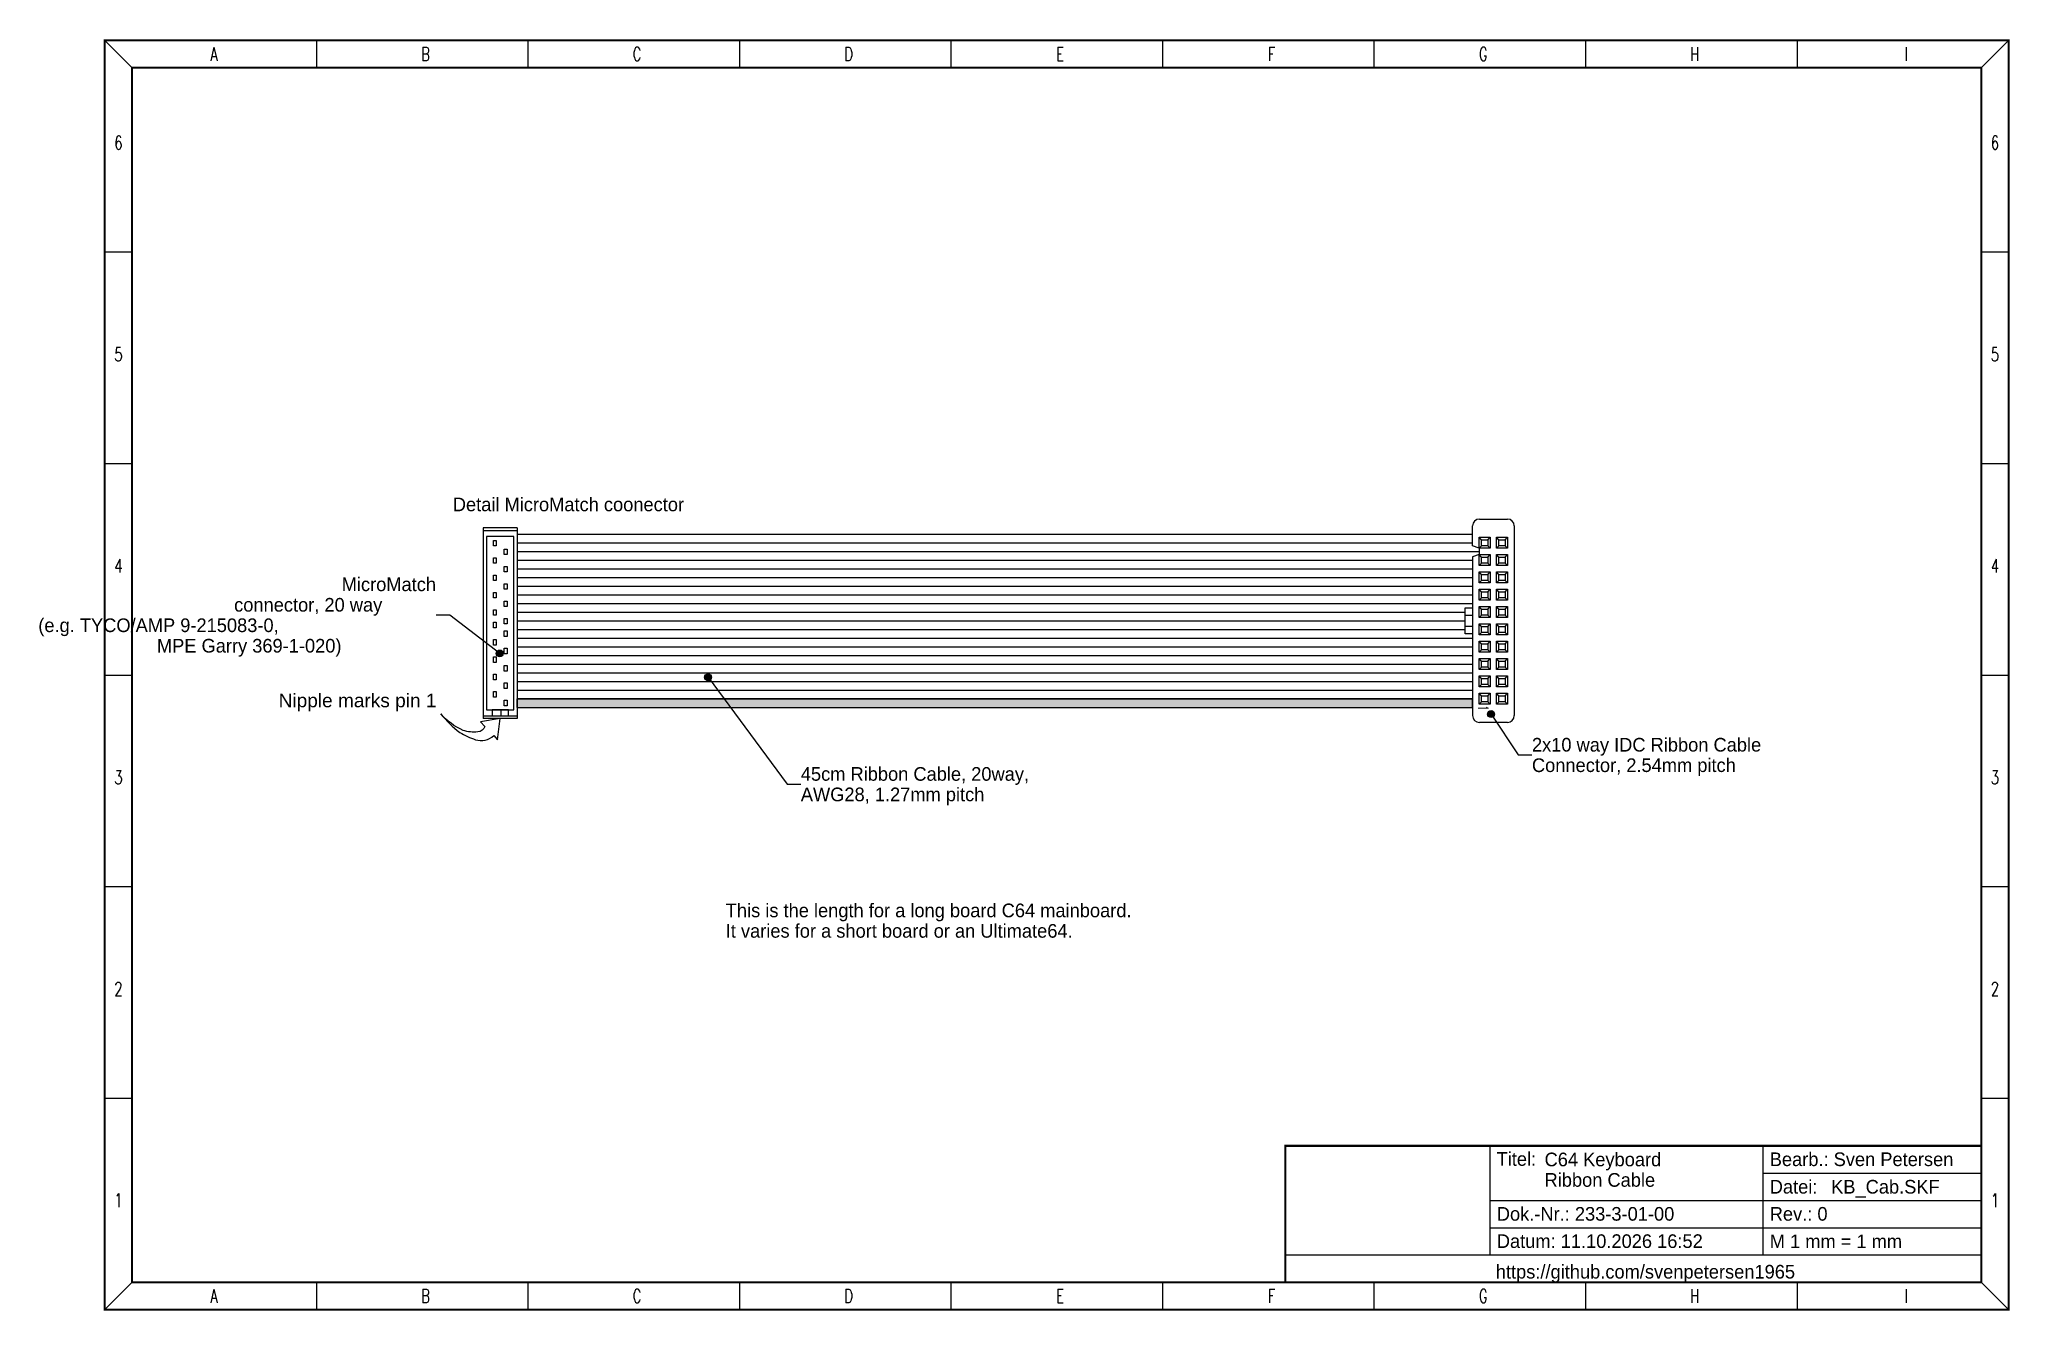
# Model space of a CAD drawing. Extents: x 1 to 290, y 6 to 192.
import ezdxf
from ezdxf.enums import TextEntityAlignment as Align

# ---------------------------------------------------------------- set-up
doc = ezdxf.new("R2010")
doc.units = 0
for name, color, linetype in [('BEMASSUNG', 7, 'Continuous'), ('RAHMEN', 7, 'Continuous'), ('ZEICHNUNG', 7, 'Continuous')]:
    doc.layers.add(name, color=color, linetype=linetype)
doc.styles.add('ARIAL', font='arial.ttf')
doc.styles.add('FUTURALTBT', font='FUTURAL.TTF')
doc.styles.add('ROMANS', font='romans__.ttf')

msp = doc.modelspace()

# ---------------------------------------------------------------- hatches: boundary and pattern name
at = {"layer": 'BEMASSUNG', "linetype": 'Continuous'}
for points in [[(69.37, 102.16, 1), (68.37, 102.16, 1)], [(99.9, 98.67, 1), (98.9, 98.67, 1)], [(214.65, 93.28, 1), (213.65, 93.28, 1)]]:
    msp.add_hatch(color=7, dxfattribs=at).paths.add_polyline_path(points)
at = {"layer": 'ZEICHNUNG', "linetype": 'Continuous'}
msp.add_hatch(color=1, dxfattribs=at).paths.add_polyline_path([(211.45, 94.25), (211.45, 95.52), (71.45, 95.52), (71.45, 94.25)])

# ---------------------------------------------------------------- linework, layer by layer
at = {"layer": 'BEMASSUNG', "color": 7, "linetype": 'Continuous'}
for p, q in [((61.54, 107.79), (59.54, 107.79)), ((68.87, 102.16), (61.54, 107.79)), ((99.4, 98.67), (111, 83)), ((214.15, 93.28), (218.15, 87.28)), ((218.15, 87.28), (220.15, 87.28)), ((111, 83), (113, 83))]:
    msp.add_line(p, q, dxfattribs=at)
msp.add_lwpolyline([(66.06, 92.15), (66.69, 91.45, -0.323352), (65.66, 90.67, -0.117047), (63.52, 90.88, -0.108407), (60.23, 93.31, 0.064735), (63.04, 90.59, 0.064659), (65.32, 89.52, 0.262237), (67.99, 90.11), (68.54, 89.52), (68.95, 92.63), (66.06, 92.15)], format="xyb", dxfattribs=at)
for centre in [(68.87, 102.16), (99.4, 98.67), (214.15, 93.28)]:
    msp.add_circle(centre, 0.5, dxfattribs=at)
at = {"layer": 'RAHMEN', "color": 7, "linetype": 'Continuous'}
for p, q in [((11, 192), (15, 188)), ((11, 192), (15, 192)), ((42, 192), (42, 188)), ((73, 192), (73, 188)), ((104, 192), (104, 188)), ((135, 192), (135, 188)), ((166, 192), (166, 188)), ((197, 192), (197, 188)), ((228, 192), (228, 188)), ((259, 192), (259, 188)), ((286, 188), (290, 192)), ((11, 161), (15, 161)), ((286, 161), (290, 161)), ((11, 130), (15, 130)), ((286, 130), (290, 130)), ((11, 99), (15, 99)), ((286, 99), (290, 99)), ((11, 68), (15, 68)), ((286, 68), (290, 68)), ((11, 37), (15, 37)), ((286, 37), (290, 37)), ((214, 30), (214, 14)), ((254, 30), (254, 14)), ((254, 26), (286, 26)), ((214, 22), (254, 22)), ((254, 22), (286, 22)), ((214, 18), (254, 18)), ((254, 18), (286, 18)), ((184, 14), (286, 14)), ((11, 6), (15, 10)), ((42, 10), (42, 6)), ((73, 10), (73, 6)), ((104, 10), (104, 6)), ((135, 10), (135, 6)), ((166, 10), (166, 6)), ((197, 10), (197, 6)), ((228, 10), (228, 6)), ((259, 10), (259, 6)), ((286, 10), (290, 6)), ((290, 10), (290, 6))]:
    msp.add_line(p, q, dxfattribs=at)
for points in [[(11, 6, 0.3, 0.3, 0), (290, 6, 0.3, 0.3, 0), (290, 192, 0.3, 0.3, 0), (11, 192, 0.3, 0.3, 0)], [(15, 10, 0.3, 0.3, 0), (286, 10, 0.3, 0.3, 0), (286, 188, 0.3, 0.3, 0), (15, 188, 0.3, 0.3, 0)]]:
    msp.add_lwpolyline(points, format="xyseb", close=True, dxfattribs=at)
msp.add_lwpolyline([(184, 10, 0.3, 0.3, 0), (184, 30, 0.3, 0.3, 0), (286, 30, 0.3, 0.3, 0)], format="xyseb", dxfattribs=at)
at = {"layer": 'ZEICHNUNG', "color": 7, "linetype": 'Continuous'}
for p, q in [((212.45, 121.85), (216.55, 121.85)), ((71.45, 120.57), (66.45, 120.57)), ((66.45, 120.57), (66.45, 92.63)), ((66.45, 120.17), (71.45, 120.17)), ((70.95, 119.29), (66.95, 119.29)), ((66.95, 119.29), (66.95, 93.91)), ((70.95, 93.91), (70.95, 119.29)), ((71.45, 120.57), (71.45, 92.63)), ((71.45, 119.65), (211.45, 119.65)), ((71.45, 118.38), (211.45, 118.38)), ((211.44, 117.93), (211.45, 120.85)), ((212.78, 118.83), (212.43, 119.18)), ((213.68, 118.83), (214.03, 119.18)), ((215.32, 118.83), (214.97, 119.18)), ((216.22, 118.83), (216.57, 119.18)), ((217.55, 120.85), (217.55, 93.05)), ((71.45, 117.11), (212.43, 117.11)), ((71.45, 115.84), (211.45, 115.84)), ((212.43, 117.57), (211.44, 117.93)), ((212.43, 116.66), (211.45, 116.33)), ((211.45, 116.33), (211.45, 94.25)), ((212.78, 117.93), (212.43, 117.58)), ((212.43, 117.58), (212.43, 116.64)), ((212.78, 116.29), (212.43, 116.64)), ((213.68, 117.93), (214.03, 117.58)), ((213.68, 116.29), (214.03, 116.64)), ((215.32, 117.93), (214.97, 117.58)), ((215.32, 116.29), (214.97, 116.64)), ((216.22, 117.93), (216.57, 117.58)), ((216.22, 116.29), (216.57, 116.64)), ((71.45, 114.57), (211.45, 114.57)), ((71.45, 113.3), (211.45, 113.3)), ((212.78, 115.39), (212.43, 115.04)), ((212.78, 113.75), (212.43, 114.1)), ((212.78, 112.85), (212.43, 112.5)), ((213.68, 115.39), (214.03, 115.04)), ((213.68, 113.75), (214.03, 114.1)), ((213.68, 112.85), (214.03, 112.5)), ((215.32, 115.39), (214.97, 115.04)), ((215.32, 113.75), (214.97, 114.1)), ((215.32, 112.85), (214.97, 112.5)), ((216.22, 115.39), (216.57, 115.04)), ((216.22, 113.75), (216.57, 114.1)), ((216.22, 112.85), (216.57, 112.5)), ((71.45, 112.03), (211.45, 112.03)), ((71.45, 110.76), (211.45, 110.76)), ((212.78, 111.21), (212.43, 111.56)), ((212.78, 110.31), (212.43, 109.96)), ((213.68, 111.21), (214.03, 111.56)), ((213.68, 110.31), (214.03, 109.96)), ((215.32, 111.21), (214.97, 111.56)), ((215.32, 110.31), (214.97, 109.96)), ((216.22, 111.21), (216.57, 111.56)), ((216.22, 110.31), (216.57, 109.96)), ((71.45, 109.49), (211.45, 109.49)), ((71.45, 108.22), (210.35, 108.22)), ((71.45, 106.95), (210.35, 106.95)), ((71.45, 106.95), (71.45, 94.25)), ((210.35, 107.75), (211.45, 107.75)), ((211.43, 108.22), (211.45, 108.22)), ((211.44, 106.95), (211.45, 106.95)), ((212.78, 108.67), (212.43, 109.02)), ((212.78, 107.77), (212.43, 107.42)), ((213.68, 108.67), (214.03, 109.02)), ((213.68, 107.77), (214.03, 107.42)), ((215.32, 108.67), (214.97, 109.02)), ((215.32, 107.77), (214.97, 107.42)), ((216.22, 108.67), (216.57, 109.02)), ((216.22, 107.77), (216.57, 107.42)), ((71.45, 105.68), (210.35, 105.68)), ((71.45, 104.41), (211.45, 104.41)), ((210.36, 106.15), (211.45, 106.15)), ((211.44, 105.68), (211.45, 105.68)), ((212.78, 106.13), (212.43, 106.48)), ((212.78, 105.23), (212.43, 104.88)), ((213.68, 106.13), (214.03, 106.48)), ((213.68, 105.23), (214.03, 104.88)), ((215.32, 106.13), (214.97, 106.48)), ((215.32, 105.23), (214.97, 104.88)), ((216.22, 106.13), (216.57, 106.48)), ((216.22, 105.23), (216.57, 104.88)), ((71.45, 103.14), (211.45, 103.14)), ((71.45, 101.87), (211.45, 101.87)), ((211.45, 103.63), (211.45, 93.05)), ((212.78, 103.59), (212.43, 103.94)), ((212.78, 102.69), (212.43, 102.34)), ((212.78, 101.05), (212.43, 101.4)), ((213.68, 103.59), (214.03, 103.94)), ((213.68, 102.69), (214.03, 102.34)), ((213.68, 101.05), (214.03, 101.4)), ((215.32, 103.59), (214.97, 103.94)), ((215.32, 102.69), (214.97, 102.34)), ((215.32, 101.05), (214.97, 101.4)), ((216.22, 103.59), (216.57, 103.94)), ((216.22, 102.69), (216.57, 102.34)), ((216.22, 101.05), (216.57, 101.4)), ((71.45, 100.6), (211.45, 100.6)), ((71.45, 99.33), (211.45, 99.33)), ((212.78, 100.15), (212.43, 99.8)), ((212.78, 98.51), (212.43, 98.86)), ((213.68, 100.15), (214.03, 99.8)), ((213.68, 98.51), (214.03, 98.86)), ((215.32, 100.15), (214.97, 99.8)), ((215.32, 98.51), (214.97, 98.86)), ((216.22, 100.15), (216.57, 99.8)), ((216.22, 98.51), (216.57, 98.86)), ((71.45, 98.06), (211.45, 98.06)), ((71.45, 96.79), (211.45, 96.79)), ((71.45, 95.52), (211.45, 95.52)), ((71.45, 94.25), (71.45, 95.52)), ((212.78, 97.61), (212.43, 97.26)), ((212.78, 95.97), (212.43, 96.32)), ((213.68, 97.61), (214.03, 97.26)), ((213.68, 95.97), (214.03, 96.32)), ((215.32, 97.61), (214.97, 97.26)), ((215.32, 95.97), (214.97, 96.32)), ((216.22, 97.61), (216.57, 97.26)), ((216.22, 95.97), (216.57, 96.32)), ((66.45, 93.03), (71.45, 93.03)), ((71.45, 92.63), (66.45, 92.63)), ((66.95, 93.91), (70.95, 93.91)), ((69.05, 93.91), (69.05, 93.03)), ((71.45, 94.25), (211.45, 94.25)), ((212.78, 95.07), (212.43, 94.72)), ((213.68, 95.07), (214.03, 94.72)), ((215.32, 95.07), (214.97, 94.72)), ((216.22, 95.07), (216.57, 94.72)), ((216.55, 92.05), (212.45, 92.05))]:
    msp.add_line(p, q, dxfattribs=at)
at = {"layer": 'ZEICHNUNG', "color": 1, "linetype": 'Continuous'}
for p, q in [((211.45, 95.52), (71.45, 95.52)), ((71.45, 95.52), (71.45, 94.25)), ((211.45, 94.25), (211.45, 95.52)), ((71.45, 94.25), (211.45, 94.25))]:
    msp.add_line(p, q, dxfattribs=at)
at = {"layer": 'ZEICHNUNG', "color": 7, "linetype": 'Continuous'}
for points in [[(67.95, 118.72), (68.35, 118.72), (68.35, 117.92), (67.95, 117.92)], [(212.43, 119.18), (214.03, 119.18), (214.03, 117.58), (212.43, 117.58)], [(212.78, 118.83), (213.68, 118.83), (213.68, 117.93), (212.78, 117.93)], [(214.97, 119.18), (216.57, 119.18), (216.57, 117.58), (214.97, 117.58)], [(215.32, 118.83), (216.22, 118.83), (216.22, 117.93), (215.32, 117.93)], [(67.95, 116.18), (68.35, 116.18), (68.35, 115.38), (67.95, 115.38)], [(69.55, 117.45), (69.95, 117.45), (69.95, 116.65), (69.55, 116.65)], [(212.78, 116.29), (213.68, 116.29), (213.68, 115.39), (212.78, 115.39)], [(214.97, 116.64), (216.57, 116.64), (216.57, 115.04), (214.97, 115.04)], [(215.32, 116.29), (216.22, 116.29), (216.22, 115.39), (215.32, 115.39)], [(67.95, 113.64), (68.35, 113.64), (68.35, 112.84), (67.95, 112.84)], [(69.55, 114.91), (69.95, 114.91), (69.95, 114.11), (69.55, 114.11)], [(212.43, 114.1), (214.03, 114.1), (214.03, 112.5), (212.43, 112.5)], [(212.78, 113.75), (213.68, 113.75), (213.68, 112.85), (212.78, 112.85)], [(214.97, 114.1), (216.57, 114.1), (216.57, 112.5), (214.97, 112.5)], [(215.32, 113.75), (216.22, 113.75), (216.22, 112.85), (215.32, 112.85)], [(67.95, 111.1), (68.35, 111.1), (68.35, 110.3), (67.95, 110.3)], [(69.55, 112.37), (69.95, 112.37), (69.95, 111.57), (69.55, 111.57)], [(69.55, 109.83), (69.95, 109.83), (69.95, 109.03), (69.55, 109.03)], [(212.43, 111.56), (214.03, 111.56), (214.03, 109.96), (212.43, 109.96)], [(212.78, 111.21), (213.68, 111.21), (213.68, 110.31), (212.78, 110.31)], [(214.97, 111.56), (216.57, 111.56), (216.57, 109.96), (214.97, 109.96)], [(215.32, 111.21), (216.22, 111.21), (216.22, 110.31), (215.32, 110.31)], [(67.95, 108.56), (68.35, 108.56), (68.35, 107.76), (67.95, 107.76)], [(69.55, 107.29), (69.95, 107.29), (69.95, 106.49), (69.55, 106.49)], [(210.35, 108.85), (211.45, 108.85), (211.45, 105.05), (210.35, 105.05)], [(212.43, 109.02), (214.03, 109.02), (214.03, 107.42), (212.43, 107.42)], [(212.78, 108.67), (213.68, 108.67), (213.68, 107.77), (212.78, 107.77)], [(214.97, 109.02), (216.57, 109.02), (216.57, 107.42), (214.97, 107.42)], [(215.32, 108.67), (216.22, 108.67), (216.22, 107.77), (215.32, 107.77)], [(67.95, 106.72), (68.35, 106.72), (68.35, 105.92), (67.95, 105.92)], [(69.55, 105.45), (69.95, 105.45), (69.95, 104.65), (69.55, 104.65)], [(212.43, 106.48), (214.03, 106.48), (214.03, 104.88), (212.43, 104.88)], [(212.78, 106.13), (213.68, 106.13), (213.68, 105.23), (212.78, 105.23)], [(214.97, 106.48), (216.57, 106.48), (216.57, 104.88), (214.97, 104.88)], [(215.32, 106.13), (216.22, 106.13), (216.22, 105.23), (215.32, 105.23)], [(67.95, 101.64), (68.35, 101.64), (68.35, 100.84), (67.95, 100.84)], [(69.55, 102.91), (69.95, 102.91), (69.95, 102.11), (69.55, 102.11)], [(212.43, 103.94), (214.03, 103.94), (214.03, 102.34), (212.43, 102.34)], [(212.43, 101.4), (214.03, 101.4), (214.03, 99.8), (212.43, 99.8)], [(212.78, 103.59), (213.68, 103.59), (213.68, 102.69), (212.78, 102.69)], [(214.97, 103.94), (216.57, 103.94), (216.57, 102.34), (214.97, 102.34)], [(214.97, 101.4), (216.57, 101.4), (216.57, 99.8), (214.97, 99.8)], [(215.32, 103.59), (216.22, 103.59), (216.22, 102.69), (215.32, 102.69)], [(67.95, 99.1), (68.35, 99.1), (68.35, 98.3), (67.95, 98.3)], [(69.55, 100.37), (69.95, 100.37), (69.95, 99.57), (69.55, 99.57)], [(212.43, 98.86), (214.03, 98.86), (214.03, 97.26), (212.43, 97.26)], [(212.78, 101.05), (213.68, 101.05), (213.68, 100.15), (212.78, 100.15)], [(212.78, 98.51), (213.68, 98.51), (213.68, 97.61), (212.78, 97.61)], [(214.97, 98.86), (216.57, 98.86), (216.57, 97.26), (214.97, 97.26)], [(215.32, 101.05), (216.22, 101.05), (216.22, 100.15), (215.32, 100.15)], [(215.32, 98.51), (216.22, 98.51), (216.22, 97.61), (215.32, 97.61)], [(67.95, 96.56), (68.35, 96.56), (68.35, 95.76), (67.95, 95.76)], [(69.55, 97.83), (69.95, 97.83), (69.95, 97.03), (69.55, 97.03)], [(69.55, 95.29), (69.95, 95.29), (69.95, 94.49), (69.55, 94.49)], [(212.43, 96.32), (214.03, 96.32), (214.03, 94.72), (212.43, 94.72)], [(212.78, 95.97), (213.68, 95.97), (213.68, 95.07), (212.78, 95.07)], [(214.97, 96.32), (216.57, 96.32), (216.57, 94.72), (214.97, 94.72)], [(215.32, 95.97), (216.22, 95.97), (216.22, 95.07), (215.32, 95.07)], [(67.75, 93.03), (70.15, 93.03), (70.15, 93.91), (67.75, 93.91)]]:
    msp.add_lwpolyline(points, close=True, dxfattribs=at)
for points in [[(212.43, 116.64), (214.03, 116.64), (214.03, 115.04), (212.43, 115.04), (212.43, 116.64)], [(67.95, 104.18), (68.35, 104.18), (68.35, 103.38), (67.95, 103.38), (67.95, 104.18)]]:
    msp.add_lwpolyline(points, dxfattribs=at)
for centre, start, end in [((212.45, 120.85), 90, 180), ((216.55, 120.85), 0, 90), ((212.45, 93.05), 180, 270), ((216.55, 93.05), 270, 0)]:
    msp.add_arc(centre, 1, start, end, dxfattribs=at)

# ---------------------------------------------------------------- texts
at = {"layer": 'BEMASSUNG', "color": 7, "linetype": 'Continuous', "style": 'FUTURALTBT'}
for s, p in [('Detail MicroMatch coonector', (62, 124)), ('2x10 way IDC Ribbon Cable', (220.15, 88.78)), ('Connector, 2.54mm pitch', (220.15, 85.78)), ('45cm Ribbon Cable, 20way,', (113, 84.5)), ('AWG28, 1.27mm pitch', (113, 81.5)), ('This is the length for a long board C64 mainboard.', (102, 64.5)), ('It varies for a short board or an Ultimate64. ', (102, 61.5))]:
    msp.add_text(s, height=2, dxfattribs=at).set_placement(p, align=Align.MIDDLE_LEFT)
for s, p in [('MicroMatch', (59.54, 112.29)), ('connector, 20 way', (51.66, 109.29)), ('(e.g. TYCO/AMP 9-215083-0,', (36.48, 106.29)), ('MPE Garry 369-1-020)', (45.69, 103.29))]:
    msp.add_text(s, height=2, dxfattribs=at).set_placement(p, align=Align.MIDDLE_RIGHT)
at = {"layer": 'BEMASSUNG', "color": 7, "linetype": 'Continuous', "style": 'ARIAL'}
msp.add_text('Nipple marks pin 1', height=2, dxfattribs=at).set_placement((59.61, 94.27), align=Align.RIGHT)
at = {"layer": 'RAHMEN', "color": 7, "linetype": 'Continuous', "style": 'ROMANS', "width": 0.705882}
for s, p in [('A', (27, 190)), ('B', (58, 190)), ('C', (89, 190)), ('D', (120, 190)), ('E', (151, 190)), ('F', (182, 190)), ('G', (213, 190)), ('H', (244, 190)), ('I', (275, 190)), ('6', (13, 177)), ('6', (288, 177)), ('5', (13, 146)), ('5', (288, 146)), ('4', (13, 115)), ('4', (288, 115)), ('3', (13, 84)), ('3', (288, 84)), ('2', (13, 53)), ('2', (288, 53)), ('1', (13, 22)), ('1', (288, 22)), ('A', (27, 8)), ('B', (58, 8)), ('C', (89, 8)), ('D', (120, 8)), ('E', (151, 8)), ('F', (182, 8)), ('G', (213, 8)), ('H', (244, 8)), ('I', (275, 8))]:
    msp.add_text(s, height=2, dxfattribs=at).set_placement(p, align=Align.MIDDLE_CENTER)
at = {"layer": 'RAHMEN', "color": 7, "linetype": 'Continuous', "style": 'FUTURALTBT'}
for s, p in [('Titel:', (214.97, 27.07)), ('C64 Keyboard', (222, 27)), ('Ribbon Cable', (222, 24)), ('Datei:', (255, 23)), ('KB_Cab.SKF', (264, 23)), ('https://github.com/svenpetersen1965', (214.85, 10.55))]:
    msp.add_text(s, height=2, dxfattribs=at).set_placement(p)
at = {"layer": 'RAHMEN', "color": 7, "linetype": 'Continuous', "char_height": 2, "attachment_point": 7, "style": 'FUTURALTBT'}
for s, insert in [('\\C7;\\H2;\\fFutura Lt BT|b0|i0;Bearb.: \\H2;Sven Petersen', (255, 27)), ('\\C7;\\H2;\\fFutura Lt BT|b0|i0;Dok.-Nr.: \\H2;233-3-01-00', (215, 19)), ('\\C7;\\H2;\\fFutura Lt BT|b0|i0;Rev.: \\H2;0', (255, 19)), ('\\C7;\\H2;\\fFutura Lt BT|b0|i0;Datum: \\H2;11.10.2026 \\H2;16:52', (215, 15)), ('\\C7;\\H2;\\fFutura Lt BT|b0|i0;M \\H2;1 mm = 1 mm', (255, 15))]:
    msp.add_mtext(s, dxfattribs=dict(at, insert=insert))
at = {"layer": 'ZEICHNUNG', "color": 7, "linetype": 'Continuous', "style": 'ROMANS', "width": 0.446225}
msp.add_text('1', height=1.5, rotation=270, dxfattribs=at).set_placement((213.76, 94.47), align=Align.TOP_LEFT)

doc.saveas('drawing.dxf')
